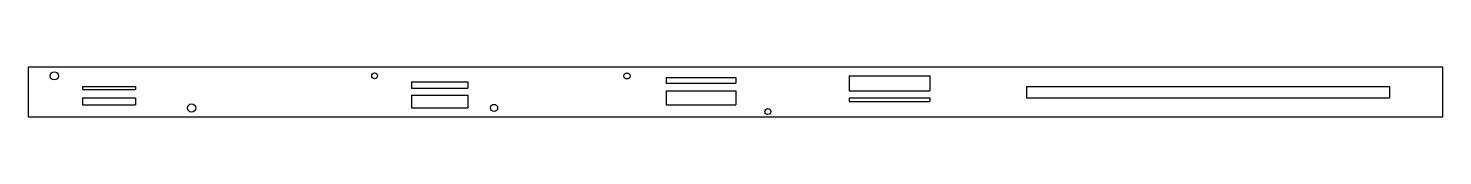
# Model space of a CAD drawing. Header units: millimetres. Extents: x 0 to 1208, y 0 to 42.
import ezdxf

# ---------------------------------------------------------------- set-up
doc = ezdxf.new("R2010")
doc.units = ezdxf.units.MM

msp = doc.modelspace()

# ---------------------------------------------------------------- linework, layer by layer
at = {"color": 7, "linetype": 'Continuous'}
for p, q in [((1208.4, 42.2), (0, 42.2)), ((0, 42.2), (0, 0)), ((1208.4, 0), (1208.4, 42.2)), ((46.3, 25.8), (91.5, 25.8)), ((46.3, 25.8), (46.3, 23.3)), ((91.5, 25.8), (91.5, 23.3)), ((327.5, 29.9), (375.5, 29.9)), ((327.5, 29.9), (327.5, 24.5)), ((327.5, 24.5), (375.5, 24.5)), ((375.5, 29.9), (375.5, 24.5)), ((544.9, 33.4), (604.4, 33.4)), ((544.9, 33.4), (544.9, 28.6)), ((544.9, 28.6), (604.4, 28.6)), ((604.4, 33.4), (604.4, 28.6)), ((701.2, 34.9), (770.1, 34.9)), ((701.2, 34.9), (701.2, 22)), ((770.1, 34.9), (770.1, 22)), ((852.7, 25.8), (1163, 25.8)), ((852.7, 25.8), (852.7, 16)), ((1163, 25.8), (1163, 16)), ((46.3, 23.3), (91.5, 23.3)), ((46.3, 16), (91.5, 16)), ((46.3, 16), (46.3, 10.3)), ((91.5, 16), (91.5, 10.3)), ((327.5, 18.3), (375.5, 18.3)), ((327.5, 18.3), (327.5, 7.5)), ((375.5, 18.3), (375.5, 7.5)), ((544.9, 22), (604.4, 22)), ((544.9, 22), (544.9, 10.3)), ((604.4, 22), (604.4, 10.3)), ((701.2, 22), (770.1, 22)), ((701.2, 16.1), (770.1, 16.1)), ((701.2, 16.1), (701.2, 12.9)), ((701.2, 12.9), (770.1, 12.9)), ((770.1, 16.1), (770.1, 12.9)), ((852.7, 16), (1163, 16)), ((0, 0), (1208.4, 0)), ((46.3, 10.3), (91.5, 10.3)), ((327.5, 7.5), (375.5, 7.5)), ((544.9, 10.3), (604.4, 10.3))]:
    msp.add_line(p, q, dxfattribs=at)
for centre, radius in [((22.2, 34.9), 3.48), ((295.9, 34.9), 2.48), ((511.5, 34.9), 2.62), ((139.5, 7.5), 3.5), ((397.9, 7.5), 3.07), ((631.9, 4.4), 2.53)]:
    msp.add_circle(centre, radius, dxfattribs=at)

doc.saveas('drawing.dxf')
